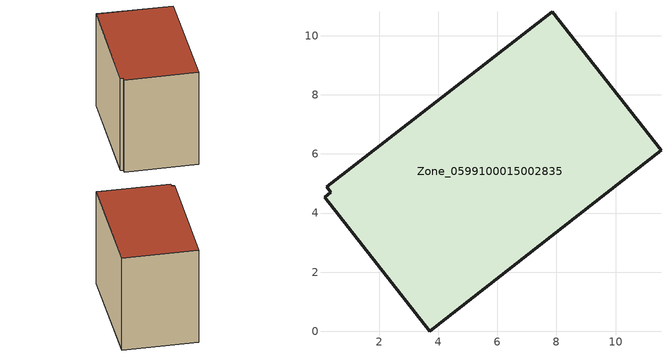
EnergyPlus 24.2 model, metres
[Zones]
Zone_0599100015002835
 floor ground (C_G): 11.54,6.13 3.71,0 0.15,4.53 0.37,4.71 0.22,4.89 7.86,10.81 z0.95
 wall outside (C_F): 11.54,6.13 7.86,10.81 0.22,4.89 0.37,4.71 0.15,4.53 3.71,0 11.54,6.13 z0.95:9.05
 roof outside (C_R): 3.71,0 11.54,6.13 7.86,10.81 0.22,4.89 0.37,4.71 0.15,4.53 z9.05
[BUILDING]
Pand.0599100015002835: North Axis=0; Terrain=City; Loads Convergence Tolerance Value=0.04; Temperature Convergence Tolerance Value=0.4; Solar Distribution=FullExterior; Maximum Number of Warmup Days=25; Minimum Number of Warmup Days=1
[Site:Location]
Rotterdam.The.Hague.AP_ZH_NLD Design_Conditions: Latitude=51.96; Longitude=4.45; Time Zone=1; Elevation=-4.5
[SITE:GROUNDTEMPERATURE:BUILDINGSURFACE]
18, 18, 18, 18, 18, 18, 18, 18, 18, 18, 18, 18
[MATERIAL] Thermal Absorptance=0.9; Solar Absorptance=0.7; Visible Absorptance=0.7
Name | Roughness | Thickness | Conductivity | Density | Specific Heat
G.TI.1965-1974 | MediumSmooth | 0.15 | 0.882353 | 540 | 1210
F.TI.1965-1974 | Rough | 0.3 | 0.697674 | 1920 | 840
R.TI.1965-1974 | MediumRough | 0.2 | 0.232558 | 1500 | 1000
[CONSTRUCTION]
C_G: G.TI.1965-1974
C_F: F.TI.1965-1974
C_R: R.TI.1965-1974
[ZONE]
Zone_0599100015002835: Type=1; Multiplier=1; Ceiling Height=Autocalculate; Volume=Autocalculate; Floor Area=autocalculate; Part of Total Floor Area=Yes
[ZONEINFILTRATION:DESIGNFLOWRATE]
Infil_Zone_0599100015002835: Zone or ZoneList or Space or SpaceList=Zone_0599100015002835; Schedule=AlwaysOn; Design Flow Rate Calculation Method=Flow/Area; Flow Rate per Floor Area=0.003; Constant Term Coefficient=1; Temperature Term Coefficient=0; Velocity Term Coefficient=0; Velocity Squared Term Coefficient=0
[HVACTEMPLATE:ZONE:IDEALLOADSAIRSYSTEM]
Zone_0599100015002835: Maximum Heating Supply Air Temperature=50; Minimum Cooling Supply Air Temperature=13; Maximum Heating Supply Air Humidity Ratio=0.0156; Minimum Cooling Supply Air Humidity Ratio=0.0077; Heating Limit=NoLimit; Cooling Limit=NoLimit; Dehumidification Control Type=ConstantSensibleHeatRatio; Cooling Sensible Heat Ratio=0.7; Dehumidification Setpoint=60; Humidification Control Type=None; Humidification Setpoint=30; Outdoor Air Method=None; Outdoor Air Flow Rate per Person=0.00944; Outdoor Air Flow Rate per Zone Floor Area=0; Outdoor Air Flow Rate per Zone=0; Demand Controlled Ventilation Type=None; Outdoor Air Economizer Type=NoEconomizer; Heat Recovery Type=None; Sensible Heat Recovery Effectiveness=0.7; Latent Heat Recovery Effectiveness=0.65
[ZONECONTROL:THERMOSTAT]
ThermostatControl_Zone_0599100015002835: Zone or ZoneList=Zone_0599100015002835; Control Type Schedule=DualSetpointControlType; Control 1=Thermostat_Zone_0599100015002835; Temperature Difference Between Cutout And Setpoint=0
[THERMOSTATSETPOINT:DUALSETPOINT]
Thermostat_Zone_0599100015002835: Heating Setpoint Temperature Schedule=HeatingSetpoint_Zone_0599100015002835; Cooling Setpoint Temperature Schedule=CoolingSetpoint_Zone_0599100015002835
[SCHEDULE:COMPACT]
HeatingSetpoint_Zone_0599100015002835: Through: 12/31, For: AllDays, Until: 24:00, 21
CoolingSetpoint_Zone_0599100015002835: Through: 12/31, For: AllDays, Until: 24:00, 24
DualSetpointControlType: Through: 12/31, For: AllDays, Until: 24:00, 4
AlwaysOn: Through: 12/31, For: AllDays, Until: 24:00, 1
